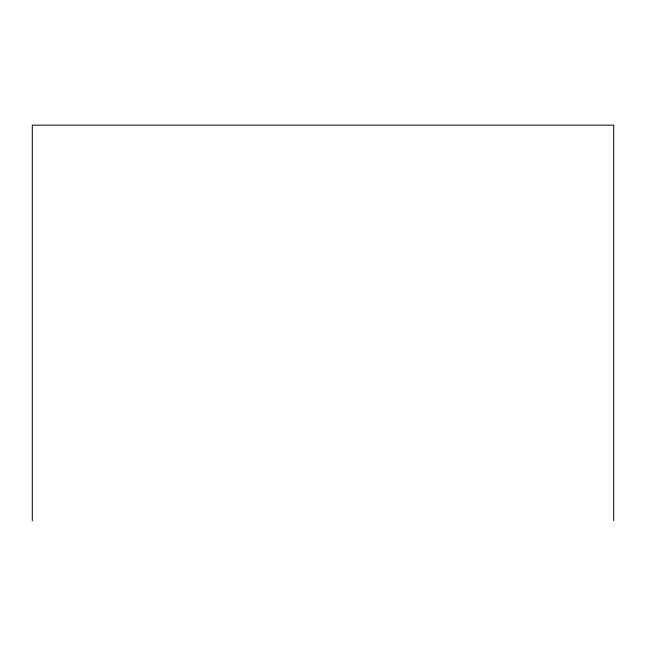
<?xml version="1.0" encoding="UTF-8"?>
<svg xmlns="http://www.w3.org/2000/svg" width="646" height="646" viewBox="0 0 646 646"><rect width="100%" height="100%" fill="white"/><g stroke="black" fill="none" stroke-linecap="round" stroke-linejoin="round"><path stroke-width="0.97" d="M613.7 520.854L613.7 125.146L32.3 125.146L32.3 520.854"/></g></svg>
